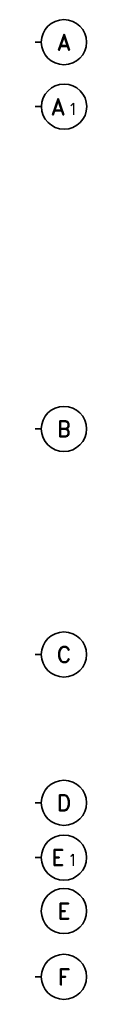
# Model space of a CAD drawing. Header units: millimetres. Extents: x -656655 to -651355, y 91699 to 96737.
# Drawn here: x -653147 to -653077, y 94842 to 96362 of the extents above; entities that cross this region are included whole.
import ezdxf
from ezdxf.enums import TextEntityAlignment as Align

# ---------------------------------------------------------------- set-up
doc = ezdxf.new("R2010")
doc.units = ezdxf.units.MM
doc.header["$LTSCALE"] = 0.5
doc.linetypes.add('CENTER', pattern=[50.8, 31.75, -6.35, 6.35, -6.35])
for name, color, linetype in [('A-LINEA 015', 6, 'Continuous'), ('COTAS', 2, 'Continuous'), ('EJES', 1, 'CENTER')]:
    doc.layers.add(name, color=color, linetype=linetype)
doc.styles.add('ROMAND', font='romand')

# ---------------------------------------------------------------- blocks, each defined once
blk = doc.blocks.new('EJE-1')
at = {"color": 3, "linetype": 'Continuous'}
blk.add_circle((0, 0), 35, dxfattribs=at)
at = {"color": 5, "linetype": 'Continuous', "style": 'ROMAND'}
blk.add_attdef('0', text='', height=25, dxfattribs=at).set_placement((0.2, 0), align=Align.MIDDLE)
blk = doc.blocks.new('eje-3')
at = {"color": 3, "linetype": 'Continuous'}
blk.add_circle((0, 0), 35, dxfattribs=at)
at = {"color": 5, "linetype": 'Continuous', "style": 'ROMAND'}
for height, p in [(25, (-9.2, 0)), (18, (13.7, -3.6))]:
    blk.add_attdef('0', text='', height=height, dxfattribs=at).set_placement(p, align=Align.MIDDLE)

msp = doc.modelspace()

# ---------------------------------------------------------------- linework, layer by layer
at = {"layer": 'EJES'}
for p, q in [((-656585.41238582, 96327.45227213), (-653147.2146825, 96327.45227213)), ((-656585.41238582, 96227.4499855), (-653146.98577469, 96227.4499855)), ((-656585.41238582, 95727.45227212), (-653147.2146825, 95727.45227212)), ((-656585.41238582, 95377.45224721), (-653147.2146825, 95377.45224721)), ((-656585.41238582, 95147.45226342), (-653147.2146825, 95147.45226342)), ((-654629.73431243, 95062.45225155), (-653147.2146825, 95062.45225734)), ((-656585.41238582, 94877.4522604), (-653147.2146825, 94877.4522604))]:
    msp.add_line(p, q, dxfattribs=at)

# ---------------------------------------------------------------- block references
at = {"layer": 'A-LINEA 015', "ltscale": 0.5}
for p, values in [((-653112.2146825, 96327.45227213), {'0': 'A'}), ((-653112.2146825, 95727.45227212), {'0': 'B'}), ((-653112.2146825, 95377.45224721), {'0': 'C'}), ((-653112.2146825, 95147.45226342), {'0': 'D'}), ((-653112.2146825, 94979.46959181), {'0': 'E'}), ((-653112.2146825, 94877.4522604), {'0': 'F'})]:
    msp.add_blockref('EJE-1', p, dxfattribs=at).add_auto_attribs(values)
ref = msp.add_blockref('eje-3', (-653111.98577469, 96227.4499855), dxfattribs=at)
ref.add_attrib('0', 'A', dxfattribs={"layer": '0', "color": 5, "linetype": 'Continuous', "height": 25, "style": 'ROMAND'}).set_placement((-653121.17649867, 96227.4499855), align=Align.MIDDLE)
ref.add_attrib('0', '1', dxfattribs={"layer": '0', "color": 5, "linetype": 'Continuous', "height": 18, "style": 'ROMAND'}).set_placement((-653098.29953934, 96223.86731643), align=Align.MIDDLE)
at = {"layer": 'COTAS', "ltscale": 0.5}
ref = msp.add_blockref('eje-3', (-653112.2146825, 95062.45225753), dxfattribs=at)
ref.add_attrib('0', 'E', dxfattribs={"layer": '0', "color": 5, "linetype": 'Continuous', "height": 25, "style": 'ROMAND'}).set_placement((-653121.40540648, 95062.45225753), align=Align.MIDDLE)
ref.add_attrib('0', '1', dxfattribs={"layer": '0', "color": 5, "linetype": 'Continuous', "height": 18, "style": 'ROMAND'}).set_placement((-653098.52844714, 95058.86958846), align=Align.MIDDLE)

doc.saveas('drawing.dxf')
